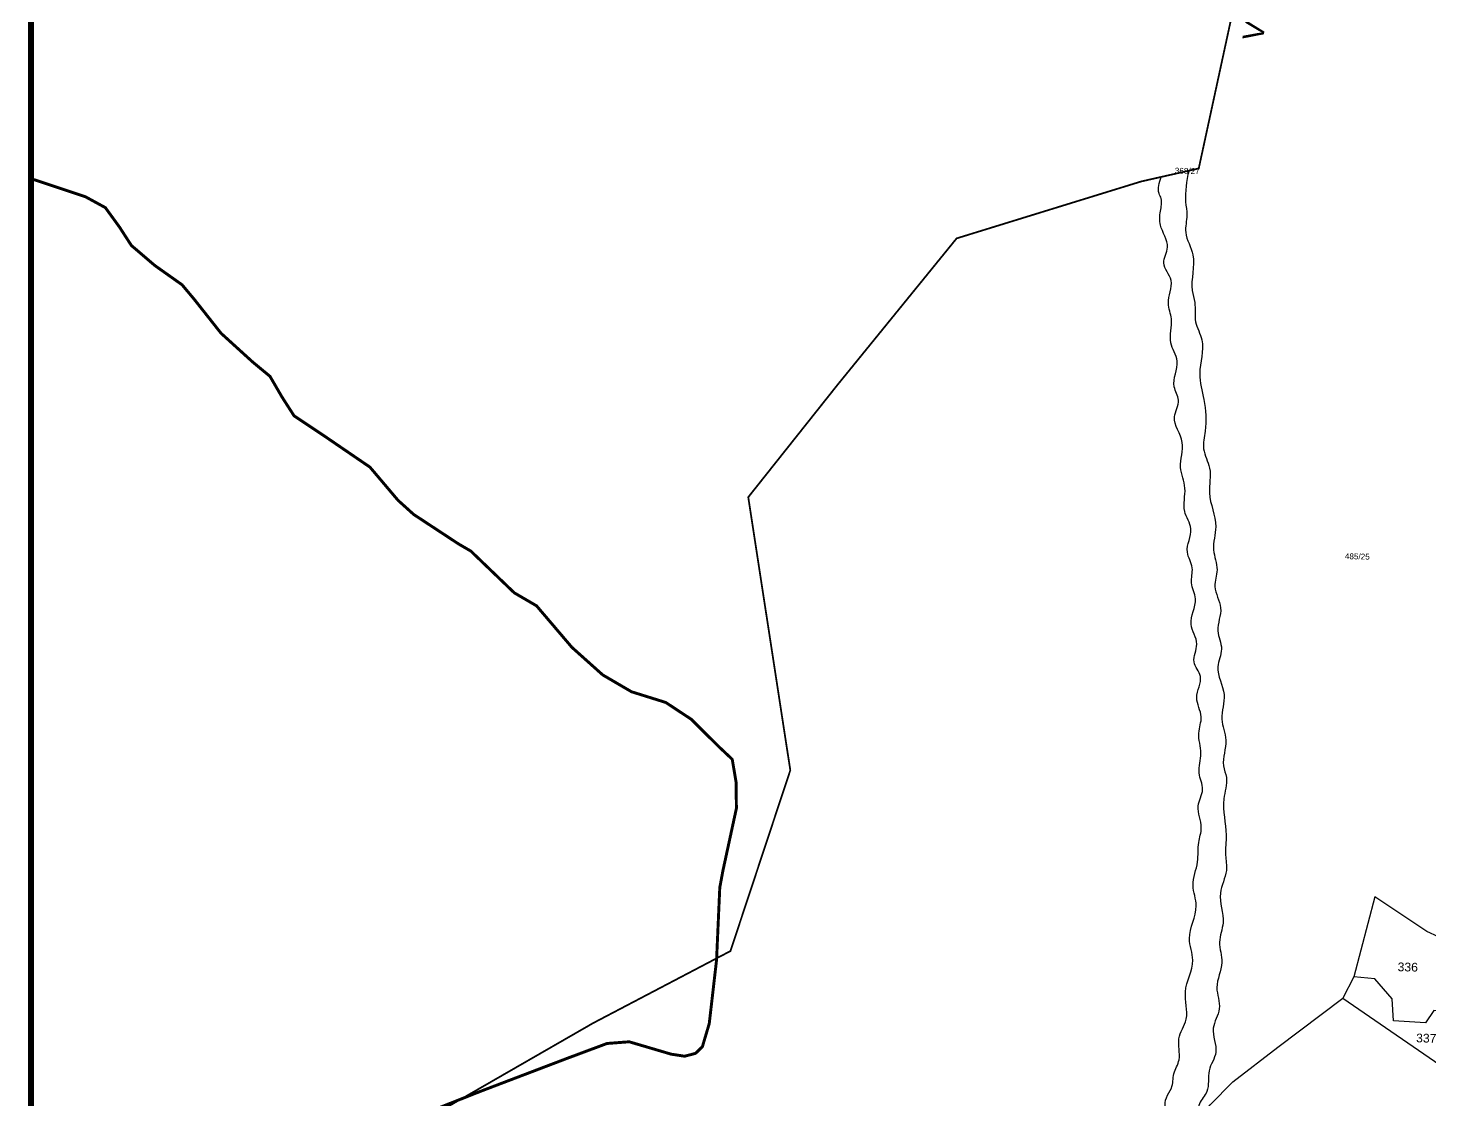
# Model space of a CAD drawing. Header units: millimetres. Extents: x 354375 to 360909, y 1837794 to 1846819.
# Drawn here: x 354375 to 356768, y 1840498 to 1842328 of the extents above; entities that cross this region are included whole.
import ezdxf
from ezdxf.enums import TextEntityAlignment as Align

# ---------------------------------------------------------------- set-up
doc = ezdxf.new("R2010")
doc.units = ezdxf.units.MM
for name, color, linetype in [('BND', 6, 'Continuous'), ('DIMENSION', 255, 'Continuous'), ('Plot', 7, 'Continuous'), ('ROADS', 50, 'Continuous'), ('STREAM', 130, 'Continuous'), ('TEXT', 7, 'Continuous')]:
    doc.layers.add(name, color=color, linetype=linetype)
doc.styles.get("Standard").update_dxf_attribs({"font": 'arial.ttf'})

msp = doc.modelspace()

# ---------------------------------------------------------------- linework, layer by layer
at = {"layer": 'BND', "lineweight": 30, "const_width": 3.03}
msp.add_lwpolyline([(354983.3, 1840424.7), (355339.4, 1840629.6), (355573.8, 1840752.6), (355676, 1841061.3), (355604.2, 1841527.5), (355756.3, 1841718.9), (355959.9, 1841969.3), (356275, 1842066.5), (356373.2, 1842088.7), (356486, 1842609.9)], dxfattribs=at)
at = {"layer": 'DIMENSION', "color": 0, "const_width": 10}
msp.add_lwpolyline([(354379.8, 1846813.9), (360903.6, 1846813.9), (360903.6, 1837798.6), (354379.8, 1837798.6)], close=True, dxfattribs=at)
at = {"layer": 'DIMENSION', "color": 0}
msp.add_lwpolyline([(356345.4, 1840432.7), (356392.8, 1840490.1), (356431.5, 1840529.5), (356508.2, 1840588.4), (356619.4, 1840672.2)], dxfattribs=at)
at = {"layer": 'Plot'}
msp.add_lwpolyline([(356933.3, 1840986.4), (356854.3, 1840824.6), (356822.1, 1840758.5), (356762.7, 1840786.1), (356673.8, 1840845.3), (356638.1, 1840708.7), (356619.4, 1840672.2), (356812.1, 1840539.3), (356835.6, 1840534.5), (356850.4, 1840546.3), (356795.3, 1840582.4), (356801.1, 1840605.1), (356784, 1840615.9), (356810.8, 1840653), (356831.3, 1840655.7), (356794.1, 1840669.1), (356791.8, 1840649.5), (356774.3, 1840651.1), (356760, 1840630.2), (356705.7, 1840633.7), (356703.5, 1840670.9), (356673.6, 1840705.4), (356638.1, 1840708.7)], dxfattribs=at)
at = {"layer": 'ROADS', "color": 40, "const_width": 5}
msp.add_lwpolyline([(354379.8, 1842070.5), (354387.1, 1842069), (354472.6, 1842040.5), (354506.8, 1842021.8), (354530.9, 1841988.6), (354551.2, 1841957.2), (354591.1, 1841923.1), (354637.7, 1841890.1), (354658.4, 1841865.4), (354704.2, 1841807.4), (354758.3, 1841758.2), (354787.8, 1841733.8), (354808.3, 1841698.5), (354828.9, 1841666.4), (354877.1, 1841634.3), (354958.4, 1841578.8), (355006.4, 1841522.1), (355033.1, 1841498), (355109.9, 1841447.5), (355130.6, 1841435.5), (355204.8, 1841364.2), (355242.8, 1841342), (355303.1, 1841271.2), (355355.7, 1841224.1), (355404.9, 1841195.3), (355463.4, 1841177), (355507.2, 1841148.1), (355551.6, 1841103.8), (355576.9, 1841079.9), (355583.4, 1841041.2), (355584, 1840996.3), (355561, 1840890), (355555.6, 1840860.9), (355550.1, 1840737.2), (355537.6, 1840628.6), (355525.9, 1840589.3), (355514.2, 1840577.9), (355498.7, 1840573.9), (355496.8, 1840573.3), (355495.4, 1840573.1), (355475.1, 1840576.2), (355472.8, 1840576.5), (355434.9, 1840587.7), (355401, 1840597.7), (355363.1, 1840594.8), (355294.2, 1840569.1), (355147.9, 1840513.4), (354984.4, 1840448.7)], dxfattribs=at)
at = {"layer": 'STREAM'}
for points in [[(356012.6, 1838940.9), (356004.1, 1838970.4), (356002.1, 1838999.1), (356010.7, 1839038.8), (356025.9, 1839068.9), (356038.8, 1839100.7), (356060.1, 1839119), (356069.7, 1839143.8), (356082.6, 1839164.1), (356091.2, 1839183.2), (356105.5, 1839199.5), (356115.2, 1839222), (356127.6, 1839235.2), (356141.4, 1839270.6), (356148.7, 1839281.9), (356155.3, 1839301.1), (356175.1, 1839338.6), (356185, 1839348.7), (356187.2, 1839361.2), (356197.4, 1839373.6), (356204.3, 1839395.3), (356222.2, 1839434.6), (356252.8, 1839470.2), (356279.1, 1839490), (356282.9, 1839506), (356289, 1839522.3), (356307, 1839549), (356311.8, 1839567.8), (356321.4, 1839584.6), (356322.4, 1839605.3), (356334.5, 1839628.3), (356333.2, 1839652.6), (356338.6, 1839669.7), (356338, 1839684), (356344.2, 1839697.3), (356341.2, 1839706.7), (356332.9, 1839707.9), (356315.1, 1839704.3), (356301, 1839702.8), (356289.2, 1839703.3), (356283.4, 1839703.1), (356273.8, 1839701.8), (356264.2, 1839706.2), (356240.7, 1839710.6), (356217.2, 1839715.8), (356190.9, 1839719.8), (356167.9, 1839722.6), (356181, 1839721.9), (356203.3, 1839720.3), (356232.9, 1839718), (356273.3, 1839713.1), (356302.2, 1839714.4), (356338, 1839723.2), (356350.5, 1839748.3), (356353.2, 1839801.3), (356352.5, 1839830.3), (356344.6, 1839851.9), (356312.2, 1839874.3), (356290.7, 1839885.4), (356264.4, 1839912.8), (356258.9, 1839940.7), (356257.4, 1839966.5), (356259, 1839981.1), (356251, 1839999.9), (356253.1, 1840024.9), (356251.2, 1840044.5), (356256.7, 1840069.2), (356254.1, 1840078.6), (356260.7, 1840101.2), (356258, 1840117.4), (356263.8, 1840144.8), (356259.8, 1840169.1), (356265.4, 1840184.5), (356261.7, 1840203.6), (356269.9, 1840219.5), (356270.7, 1840238.9), (356278.2, 1840254.7), (356285.8, 1840277.2), (356298.9, 1840291.5), (356312, 1840325.4), (356315.9, 1840349.5), (356317.5, 1840377.1), (356311, 1840405.1), (356317.3, 1840465.9), (356318, 1840502.3), (356326.6, 1840518.7), (356330.9, 1840543.1), (356339.6, 1840567), (356339.4, 1840602.9), (356351.8, 1840636.2), (356350.5, 1840682.9), (356363, 1840737.2), (356357.3, 1840773.9), (356368.9, 1840829.8), (356363.6, 1840864.8), (356371.2, 1840905), (356373.1, 1840937.9), (356377.6, 1840963.1), (356372.3, 1841000.2), (356379.8, 1841028.5), (356373.9, 1841056.7), (356377, 1841090.2), (356373.3, 1841124.8), (356377.4, 1841152.4), (356369.7, 1841185.1), (356376, 1841221.5), (356365.3, 1841246.2), (356369.9, 1841276.5), (356360.2, 1841310.4), (356367.5, 1841354), (356360.8, 1841381.4), (356362.1, 1841406.7), (356353.8, 1841433.7), (356359.8, 1841473.4), (356349.2, 1841503.2), (356349.6, 1841542.9), (356342.3, 1841578.4), (356345.1, 1841620.9), (356332, 1841664.5), (356338.6, 1841693.3), (356331.4, 1841715.9), (356336.3, 1841759.7), (356325.7, 1841791.2), (356326.5, 1841831.8), (356321.4, 1841858.4), (356325.9, 1841897.4), (356313.6, 1841927.3), (356319.8, 1841954.1), (356307.7, 1841992.1), (356307.8, 1842015.8), (356309, 1842037.4), (356305.6, 1842045.7), (356309, 1842074.2)], [(356355.7, 1842084.7), (356350.8, 1842031.9), (356352.8, 1842009), (356351, 1841979.6), (356363.3, 1841941.2), (356362.1, 1841880.1), (356366.4, 1841859.7), (356367.9, 1841827.1), (356378.6, 1841796), (356374.9, 1841738.2), (356382.1, 1841694.1), (356384.2, 1841640.2), (356381.4, 1841610), (356391.7, 1841577.2), (356391.4, 1841534.8), (356402.1, 1841477.1), (356398.5, 1841437.6), (356404.4, 1841403.4), (356400.7, 1841375.1), (356410.6, 1841338.3), (356405.8, 1841299.5), (356412, 1841268.1), (356405.8, 1841237.8), (356416.4, 1841190.4), (356412.7, 1841148.7), (356419.5, 1841112.6), (356415.5, 1841068.9), (356420.4, 1841048.8), (356415.9, 1841012.2), (356420, 1840950.5), (356419, 1840916.4), (356420.3, 1840890.4), (356410.1, 1840851.4), (356414.7, 1840800.9), (356408.8, 1840767.9), (356412.7, 1840733.1), (356404.1, 1840690.3), (356408.3, 1840653.9), (356398, 1840620.7), (356402.4, 1840579.9), (356390.9, 1840548.3), (356387, 1840512.8), (356374.4, 1840491.8), (356373.8, 1840465.2), (356372, 1840437.4), (356372.9, 1840404.6), (356385.2, 1840394.3), (356415.1, 1840383.4), (356454.7, 1840360.9), (356480.4, 1840345.3), (356529.9, 1840317.1), (356562.8, 1840298.7), (356587.1, 1840280.1), (356591.9, 1840267.1), (356604.6, 1840246.6), (356619.5, 1840236.4), (356650.9, 1840230.4), (356694, 1840202), (356725.4, 1840180.2), (356742.3, 1840166.4), (356759.1, 1840150.8), (356775, 1840140.8), (356792.4, 1840118.7), (356820.1, 1840105.3), (356839.7, 1840088.5), (356846.3, 1840086.6), (356860.5, 1840070.4), (356876.8, 1840064.7), (356886.2, 1840047.7), (356938.6, 1840032.1), (356956.1, 1840019.3), (356970, 1840007.1), (356988.3, 1839990.8), (357007.1, 1839981.5), (357035.5, 1839962.8), (357060.1, 1839950.8), (357078.1, 1839944.2), (357103.1, 1839921.8), (357122.8, 1839912.1), (357140.7, 1839898.5), (357160.9, 1839891.4), (357192.3, 1839867.8), (357205.3, 1839858.2), (357226.1, 1839851.2), (357243.5, 1839835.8), (357262.9, 1839830.9), (357300.9, 1839804.9), (357317.9, 1839792.6), (357360.5, 1839784.6), (357387.6, 1839768.5), (357412.1, 1839757.8), (357447.2, 1839739.4), (357464.1, 1839719.6), (357490.4, 1839705.8), (357518.8, 1839684.4), (357537.6, 1839673.8), (357556.2, 1839651.8), (357580.1, 1839638.5), (357602.5, 1839614.4), (357622.7, 1839585.6), (357644.7, 1839575.4), (357666.9, 1839559.9), (357688.7, 1839542.2), (357732.8, 1839509.9), (357768.8, 1839495), (357805.6, 1839465.7), (357813.6, 1839445.6), (357829.3, 1839433.4), (357856.4, 1839416.4), (357879.8, 1839390.7), (357905.8, 1839360.5), (357923.1, 1839340.7), (357968.1, 1839354), (357996.3, 1839368.9), (358021.9, 1839383), (358043.4, 1839394.5), (358083.6, 1839401.5), (358113.9, 1839397.4), (358134.5, 1839381.7), (358151.8, 1839362.4), (358174.8, 1839352.2), (358191.3, 1839351.8), (358222.4, 1839372.1), (358244.1, 1839387), (358280.2, 1839408.7), (358321.9, 1839421.4), (358360.1, 1839453.4), (358415.6, 1839503.2), (358462.7, 1839543.4), (358483.5, 1839580.2), (358488.5, 1839617.8), (358499.4, 1839649.7), (358510.8, 1839671.2), (358516.4, 1839694.2), (358525.5, 1839702.2)]]:
    msp.add_spline(points, degree=3, dxfattribs=at)

# ---------------------------------------------------------------- texts
at = {"layer": 'DIMENSION', "color": 0}
for s, p in [('368/27', (356353.6, 1842084.5)), ('485/25', (356643.9, 1841426.3))]:
    msp.add_text(s, height=9.92, rotation=358.8396, dxfattribs=at).set_placement(p, align=Align.MIDDLE_CENTER)
at = {"layer": 'DIMENSION'}
for s, p in [('336', (356730, 1840725.3)), ('337', (356761.6, 1840603.9))]:
    msp.add_text(s, height=14.88, rotation=358.8396, dxfattribs=at).set_placement(p, align=Align.MIDDLE_CENTER)
at = {"layer": 'TEXT', "color": 6}
msp.add_text('V.B. OF PONDUGALLA', height=35, rotation=79.6251, dxfattribs=at).set_placement((356481.9, 1842304))

doc.saveas('drawing.dxf')
